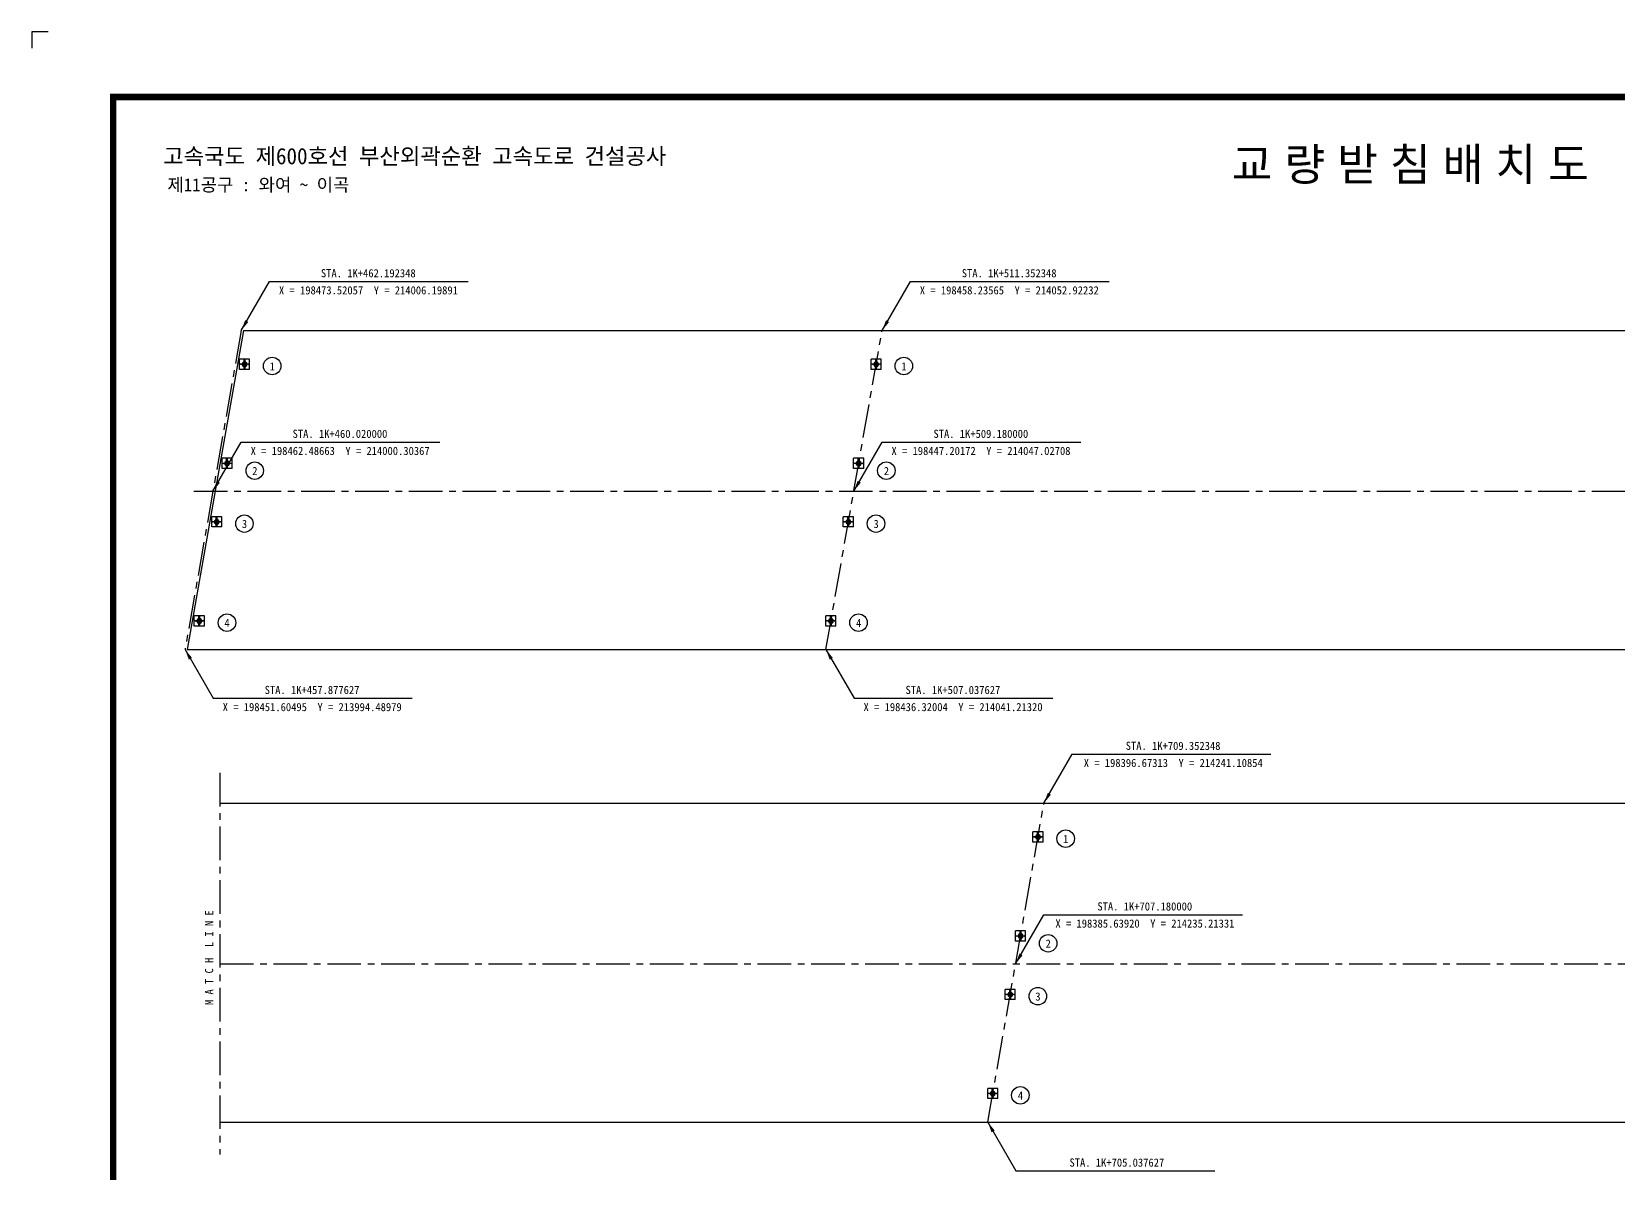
# Model space of a CAD drawing. Header units: feet. Extents: x 523194 to 691394, y 254663 to 373463.
# Drawn here: x 523194 to 620557, y 303406 to 373463 of the extents above; entities that cross this region are included whole.
import ezdxf
from ezdxf.enums import TextEntityAlignment as Align

# ---------------------------------------------------------------- set-up
doc = ezdxf.new("R2010")
doc.units = ezdxf.units.FT
doc.header["$LTSCALE"] = 1650
doc.header["$MEASUREMENT"] = 0
doc.linetypes.add('A-CENTR01', pattern=[2, 1.25, -0.25, 0.25, -0.25])
for name, color, linetype in [('CS-CNTL', 1, 'A-CENTR01'), ('CS-CONC', 4, 'Continuous'), ('CS-DIML', 1, 'Continuous'), ('CS-DIMT', 3, 'Continuous'), ('CS-SYMB', 3, 'Continuous'), ('CX-BORD', 3, 'Continuous'), ('CX-BORD-LIN1', 4, 'Continuous'), ('CX-BORD-LIN2', 3, 'Continuous'), ('CX-BORD-TEX2', 7, 'Continuous'), ('CX-BORD-TEX3', 6, 'Continuous'), ('CX-MISC', 2, 'Continuous')]:
    doc.layers.add(name, color=color, linetype=linetype)
doc.styles.add('A_STANDARD', font='')
doc.styles.get("Standard").update_dxf_attribs({"font": ''})
doc.styles.add('TB_TEXT', font='')
doc.styles.add('TB_WBTXT', font='')
doc.styles.add('TB_WMTXT', font='')
doc.styles.get('A_STANDARD').set_extended_font_data('DotumChe')
doc.styles.get('Standard').set_extended_font_data('DotumChe')
doc.styles.get('TB_TEXT').set_extended_font_data('DotumChe')
doc.styles.get('TB_WBTXT').set_extended_font_data('Dotum')
doc.styles.get('TB_WMTXT').set_extended_font_data('DotumChe')

# ---------------------------------------------------------------- blocks, each defined once
blk = doc.blocks.new('CXBLKA1-KHCA')
at = {"layer": 'CX-BORD-LIN1', "const_width": 2}
blk.add_lwpolyline([(796, 0), (0, 0), (0, 554), (796, 554)], close=True, dxfattribs=at)
at = {"layer": 'CX-MISC'}
blk.add_lwpolyline([(-20, 574), (-25, 574), (-25, 569)], dxfattribs=at)
at = {"layer": 'CX-BORD-LIN1', "style": 'TB_TEXT'}
for tag, height, p in [('TR_RNUM5', 3, (285.11, 32.64)), ('TR_RDAT5', 3.5, (317.5, 33)), ('TR_DGN5', 3.5, (451.12, 33)), ('TR_CHK5', 3.5, (491.12, 33)), ('TR_APP5', 3.5, (531.12, 33)), ('TR_RNUM4', 3, (285.11, 26.64)), ('TR_RDAT4', 3.5, (317.5, 27)), ('TR_DGN4', 3.5, (451.12, 27)), ('TR_CHK4', 3.5, (491.12, 27)), ('TR_APP4', 3.5, (531.12, 27)), ('TR_RNUM3', 3, (285.11, 20.64)), ('TR_RDAT3', 3.5, (317.5, 21)), ('TR_DGN3', 3.5, (451.12, 21)), ('TR_CHK3', 3.5, (491.12, 21)), ('TR_APP3', 3.5, (531.12, 21)), ('TR_RNUM2', 3, (285.11, 14.64)), ('TR_RDAT2', 3.5, (317.5, 15)), ('TR_DGN2', 3.5, (451.12, 15)), ('TR_CHK2', 3.5, (491.12, 15)), ('TR_APP2', 3.5, (531.12, 15)), ('TR_RNUM1', 3, (285.11, 8.64)), ('TR_RDAT1', 3.5, (317.5, 9)), ('TR_DGN1', 3.5, (451.12, 9)), ('TR_CHK1', 3.5, (491.12, 9)), ('TR_APP1', 3.5, (531.12, 9))]:
    blk.add_attdef(tag, text='', height=height, dxfattribs=at).set_placement(p, align=Align.MIDDLE_CENTER)
for tag, p in [('TR_RCON5', (342.3, 33)), ('TR_RCON4', (342.3, 27)), ('TR_RCON3', (342.3, 21)), ('TR_RCON2', (342.3, 15)), ('TR_RCON1', (342.3, 9))]:
    blk.add_attdef(tag, text='', height=3.5, dxfattribs=at).set_placement(p, align=Align.MIDDLE_LEFT)
at = {"layer": 'CX-BORD-LIN2', "style": 'TB_TEXT'}
blk.add_attdef('TD_VERSION', text='', height=3, rotation=90, dxfattribs=at).set_placement((800.5, 48.01), align=Align.MIDDLE_CENTER)
at = {"layer": 'CX-BORD-TEX2', "style": 'TB_WMTXT'}
for tag, height, p in [('TB_CNAME', 5, (15.34, 531.83)), ('TB_CSCOP', 4, (16.63, 523.83))]:
    blk.add_attdef(tag, text='', height=height, dxfattribs=at).set_placement(p, align=Align.BOTTOM_LEFT)
at = {"layer": 'CX-BORD-TEX2', "style": 'TB_WBTXT'}
for tag, height, p in [('TB_MTITIL', 10, (398, 533.33)), ('TB_STITL', 7, (398, 518.33))]:
    blk.add_attdef(tag, text='', height=height, dxfattribs=at).set_placement(p, align=Align.MIDDLE_CENTER)
at = {"layer": 'CX-BORD-TEX3', "style": 'TB_TEXT'}
for tag, height, p in [('TD_LNDST', 4.5, (215, 31.5)), ('TD_DSECT', 4.5, (605.5, 31.5)), ('TD_DDIST', 4.5, (654.5, 31.5)), ('TD_DNAME_TOP', 4.5, (755, 27.96)), ('TD_DCOMP', 4.5, (215, 22.59)), ('TD_CSECT', 4.5, (605.5, 22.5)), ('TD_CDIST', 4.5, (654.5, 22.5)), ('TD_DNAME_MAIN', 4.5, (755, 21.47)), ('TD_CCOMP', 4.5, (215, 13.59)), ('TD_HSCAL', 4.5, (620.88, 13.75)), ('TD_VSCAL', 4.5, (656.86, 13.75)), ('TD_DNAME_BOT', 3, (755, 15.25)), ('TD_CNAME', 5, (65, 7.6)), ('TD_FIELD', 4.5, (180, 5.13)), ('TD_CSTEP', 4.5, (250.74, 5.13)), ('TD_DWGCODE', 4.5, (637, 4.79)), ('TD_DWGNO', 4.5, (755, 5))]:
    blk.add_attdef(tag, text='', height=height, dxfattribs=at).set_placement(p, align=Align.MIDDLE_CENTER)

msp = doc.modelspace()

# ---------------------------------------------------------------- hatches: boundary and pattern name
at = {"layer": 'CX-BORD-TEX2'}
for points in [[(536402, 353082, 0.299849), (536286, 353198), (536286, 353363), (536226, 353363), (536226, 353198, 0.299849), (536110, 353082), (536110, 353022, 0.299849), (536226, 352905), (536226, 352741), (536286, 352741), (536286, 352905, 0.299849), (536402, 353022)], [(575162, 353082, 0.299849), (575046, 353198), (575046, 353363), (574986, 353363), (574986, 353198, 0.299849), (574870, 353082), (574870, 353022, 0.299849), (574986, 352905), (574986, 352741), (575046, 352741), (575046, 352905, 0.299849), (575162, 353022)], [(535330, 347002, 0.299849), (535214, 347118), (535214, 347283), (535154, 347283), (535154, 347118, 0.299849), (535038, 347002), (535038, 346942, 0.299849), (535154, 346825), (535154, 346661), (535214, 346661), (535214, 346825, 0.299849), (535330, 346942)], [(574090, 347002, 0.299849), (573974, 347118), (573974, 347283), (573914, 347283), (573914, 347118, 0.299849), (573798, 347002), (573798, 346942, 0.299849), (573914, 346825), (573914, 346661), (573974, 346661), (573974, 346825, 0.299849), (574090, 346942)], [(534697, 343412, 0.299849), (534581, 343528), (534581, 343693), (534521, 343693), (534521, 343528, 0.299849), (534405, 343412), (534405, 343352, 0.299849), (534521, 343236), (534521, 343071), (534581, 343071), (534581, 343236, 0.299849), (534697, 343352)], [(573457, 343412, 0.299849), (573341, 343528), (573341, 343693), (573281, 343693), (573281, 343528, 0.299849), (573165, 343412), (573165, 343352, 0.299849), (573281, 343236), (573281, 343071), (573341, 343071), (573341, 343236, 0.299849), (573457, 343352)], [(533625, 337332, 0.299849), (533509, 337448), (533509, 337613), (533449, 337613), (533449, 337448, 0.299849), (533333, 337332), (533333, 337272, 0.299849), (533449, 337156), (533449, 336991), (533509, 336991), (533509, 337156, 0.299849), (533625, 337272)], [(572385, 337332, 0.299849), (572269, 337448), (572269, 337613), (572209, 337613), (572209, 337448, 0.299849), (572093, 337332), (572093, 337272, 0.299849), (572209, 337156), (572209, 336991), (572269, 336991), (572269, 337156, 0.299849), (572385, 337272)], [(585093, 324077, 0.299849), (584977, 324193), (584977, 324358), (584917, 324358), (584917, 324193, 0.299849), (584800, 324077), (584800, 324017, 0.299849), (584917, 323901), (584917, 323736), (584977, 323736), (584977, 323901, 0.299849), (585093, 324017)], [(584021, 317997, 0.299849), (583905, 318113), (583905, 318278), (583845, 318278), (583845, 318113, 0.299849), (583728, 317997), (583728, 317937, 0.299849), (583845, 317821), (583845, 317656), (583905, 317656), (583905, 317821, 0.299849), (584021, 317937)], [(583388, 314407, 0.299849), (583272, 314524), (583272, 314688), (583212, 314688), (583212, 314524, 0.299849), (583095, 314407), (583095, 314347, 0.299849), (583212, 314231), (583212, 314066), (583272, 314066), (583272, 314231, 0.299849), (583388, 314347)], [(582316, 308327, 0.299849), (582200, 308444), (582200, 308608), (582140, 308608), (582140, 308444, 0.299849), (582023, 308327), (582023, 308267, 0.299849), (582140, 308151), (582140, 307986), (582200, 307986), (582200, 308151, 0.299849), (582316, 308267)]]:
    msp.add_hatch(color=0, dxfattribs=at).paths.add_polyline_path(points)

# ---------------------------------------------------------------- linework, layer by layer
at = {"layer": 'CS-CNTL'}
for p, q in [((536054, 355130), (532603, 335554)), ((571931, 335554), (575382, 355130)), ((533138, 345274), (683205, 345274)), ((534735, 327987), (534735, 304552)), ((581861, 306549), (585313, 326125)), ((534735, 316269), (636336, 316269))]:
    msp.add_line(p, q, dxfattribs=at)
at = {"layer": 'CS-CONC'}
for p, q in [((536182, 355130), (532731, 335554)), ((536182, 355130), (683205, 355130)), ((532731, 335554), (683205, 335554)), ((534735, 326125), (636336, 326125)), ((534735, 306549), (636336, 306549))]:
    msp.add_line(p, q, dxfattribs=at)
at = {"layer": 'CS-DIML'}
for p, q in [((536054, 355130), (537786, 358130)), ((537786, 358130), (549983, 358130)), ((575382, 355130), (577114, 358130)), ((577114, 358130), (589311, 358130)), ((534317, 345274), (536049, 348274)), ((536049, 348274), (548245, 348274)), ((573645, 345274), (575377, 348274)), ((575377, 348274), (587573, 348274)), ((532603, 335554), (534335, 332554)), ((571931, 335554), (573663, 332554)), ((534335, 332554), (546532, 332554)), ((573663, 332554), (585860, 332554)), ((585313, 326125), (587045, 329125)), ((587045, 329125), (599242, 329125)), ((583575, 316269), (585307, 319269)), ((585307, 319269), (597504, 319269)), ((581861, 306549), (583593, 303549)), ((583593, 303549), (595790, 303549))]:
    msp.add_line(p, q, dxfattribs=at)
for points in [[(536054, 355130), (536289, 355757), (536054, 355130), (536480, 355647)], [(575382, 355130), (575617, 355757), (575382, 355130), (575808, 355647)], [(534317, 345274), (534551, 345901), (534317, 345274), (534742, 345791)], [(573645, 345274), (573879, 345901), (573645, 345274), (574070, 345791)], [(532603, 335554), (532837, 334927), (532603, 335554), (533028, 335037)], [(571931, 335554), (572165, 334927), (571931, 335554), (572356, 335037)], [(585313, 326125), (585548, 326752), (585313, 326125), (585738, 326642)], [(583575, 316269), (583810, 316896), (583575, 316269), (584001, 316786)], [(581861, 306549), (582096, 305923), (581861, 306549), (582287, 306033)]]:
    msp.add_solid(points, dxfattribs=at)
at = {"layer": 'CS-SYMB'}
for centre in [(537951, 352947), (576711, 352947), (536879, 346526), (575639, 346526), (536246, 343277), (575006, 343277), (535174, 337197), (573934, 337197), (586642, 323942), (585570, 317521), (584937, 314272), (583865, 308192)]:
    msp.add_circle(centre, 536, dxfattribs=at)
at = {"layer": 'CX-BORD-TEX2', "color": 0}
for p, q in [((536572, 353052), (535940, 353052)), ((536567, 353363), (535945, 353363)), ((535945, 352741), (535945, 353363)), ((536567, 352741), (535945, 352741)), ((536110, 353022), (536110, 353082)), ((536110, 353082), (536110, 353082)), ((536110, 353022), (536110, 353022)), ((536226, 353198), (536226, 353363)), ((536226, 352741), (536226, 352905)), ((536286, 353198), (536286, 353363)), ((536286, 352741), (536286, 352905)), ((536402, 353022), (536402, 353082)), ((536402, 353082), (536402, 353082)), ((536402, 353022), (536402, 353022)), ((536567, 352741), (536567, 353363)), ((575332, 353052), (574700, 353052)), ((575327, 353363), (574705, 353363)), ((574705, 352741), (574705, 353363)), ((575327, 352741), (574705, 352741)), ((574870, 353022), (574870, 353082)), ((574870, 353082), (574870, 353082)), ((574870, 353022), (574870, 353022)), ((574986, 353198), (574986, 353363)), ((574986, 352741), (574986, 352905)), ((575046, 353198), (575046, 353363)), ((575046, 352741), (575046, 352905)), ((575162, 353022), (575162, 353082)), ((575162, 353082), (575162, 353082)), ((575162, 353022), (575162, 353022)), ((575327, 352741), (575327, 353363)), ((535500, 346972), (534868, 346972)), ((535495, 347283), (534873, 347283)), ((534873, 346661), (534873, 347283)), ((535495, 346661), (534873, 346661)), ((535038, 346942), (535038, 347002)), ((535038, 347002), (535038, 347002)), ((535038, 346942), (535038, 346942)), ((535154, 347118), (535154, 347283)), ((535154, 346661), (535154, 346825)), ((535214, 347118), (535214, 347283)), ((535214, 346661), (535214, 346825)), ((535330, 346942), (535330, 347002)), ((535330, 347002), (535330, 347002)), ((535330, 346942), (535330, 346942)), ((535495, 346661), (535495, 347283)), ((574260, 346972), (573628, 346972)), ((574255, 347283), (573633, 347283)), ((573633, 346661), (573633, 347283)), ((574255, 346661), (573633, 346661)), ((573798, 346942), (573798, 347002)), ((573798, 347002), (573798, 347002)), ((573798, 346942), (573798, 346942)), ((573914, 347118), (573914, 347283)), ((573914, 346661), (573914, 346825)), ((573974, 347118), (573974, 347283)), ((573974, 346661), (573974, 346825)), ((574090, 346942), (574090, 347002)), ((574090, 347002), (574090, 347002)), ((574090, 346942), (574090, 346942)), ((574255, 346661), (574255, 347283)), ((534867, 343382), (534235, 343382)), ((534862, 343693), (534240, 343693)), ((534240, 343071), (534240, 343693)), ((534862, 343071), (534240, 343071)), ((534405, 343352), (534405, 343412)), ((534405, 343412), (534405, 343412)), ((534405, 343352), (534405, 343352)), ((534521, 343528), (534521, 343693)), ((534521, 343071), (534521, 343236)), ((534581, 343528), (534581, 343693)), ((534581, 343071), (534581, 343236)), ((534697, 343352), (534697, 343412)), ((534697, 343412), (534697, 343412)), ((534697, 343352), (534697, 343352)), ((534862, 343071), (534862, 343693)), ((573627, 343382), (572995, 343382)), ((573622, 343693), (573000, 343693)), ((573000, 343071), (573000, 343693)), ((573622, 343071), (573000, 343071)), ((573165, 343352), (573165, 343412)), ((573165, 343412), (573165, 343412)), ((573165, 343352), (573165, 343352)), ((573281, 343528), (573281, 343693)), ((573281, 343071), (573281, 343236)), ((573341, 343528), (573341, 343693)), ((573341, 343071), (573341, 343236)), ((573457, 343352), (573457, 343412)), ((573457, 343412), (573457, 343412)), ((573457, 343352), (573457, 343352)), ((573622, 343071), (573622, 343693)), ((533795, 337302), (533163, 337302)), ((533790, 337613), (533168, 337613)), ((533168, 336991), (533168, 337613)), ((533790, 336991), (533168, 336991)), ((533333, 337272), (533333, 337332)), ((533333, 337332), (533333, 337332)), ((533333, 337272), (533333, 337272)), ((533449, 337448), (533449, 337613)), ((533449, 336991), (533449, 337156)), ((533509, 337448), (533509, 337613)), ((533509, 336991), (533509, 337156)), ((533625, 337272), (533625, 337332)), ((533625, 337332), (533625, 337332)), ((533625, 337272), (533625, 337272)), ((533790, 336991), (533790, 337613)), ((572555, 337302), (571923, 337302)), ((572550, 337613), (571928, 337613)), ((571928, 336991), (571928, 337613)), ((572550, 336991), (571928, 336991)), ((572093, 337272), (572093, 337332)), ((572093, 337332), (572093, 337332)), ((572093, 337272), (572093, 337272)), ((572209, 337448), (572209, 337613)), ((572209, 336991), (572209, 337156)), ((572269, 337448), (572269, 337613)), ((572269, 336991), (572269, 337156)), ((572385, 337272), (572385, 337332)), ((572385, 337332), (572385, 337332)), ((572385, 337272), (572385, 337272)), ((572550, 336991), (572550, 337613)), ((585258, 324358), (584636, 324358)), ((584636, 323736), (584636, 324358)), ((584917, 324193), (584917, 324358)), ((584977, 324193), (584977, 324358)), ((585258, 323736), (585258, 324358)), ((585262, 324047), (584631, 324047)), ((585258, 323736), (584636, 323736)), ((584800, 324017), (584800, 324077)), ((584800, 324077), (584800, 324077)), ((584800, 324017), (584800, 324017)), ((584917, 323736), (584917, 323901)), ((584977, 323736), (584977, 323901)), ((585093, 324017), (585093, 324077)), ((585093, 324077), (585093, 324077)), ((585093, 324017), (585093, 324017)), ((584190, 317967), (583559, 317967)), ((584186, 318278), (583564, 318278)), ((583564, 317656), (583564, 318278)), ((584186, 317656), (583564, 317656)), ((583728, 317937), (583728, 317997)), ((583728, 317997), (583728, 317997)), ((583728, 317937), (583728, 317937)), ((583845, 318113), (583845, 318278)), ((583845, 317656), (583845, 317821)), ((583905, 318113), (583905, 318278)), ((583905, 317656), (583905, 317821)), ((584021, 317937), (584021, 317997)), ((584021, 317997), (584021, 317997)), ((584021, 317937), (584021, 317937)), ((584186, 317656), (584186, 318278)), ((583553, 314688), (582931, 314688)), ((582931, 314066), (582931, 314688)), ((583212, 314524), (583212, 314688)), ((583272, 314524), (583272, 314688)), ((583553, 314066), (583553, 314688)), ((583557, 314377), (582926, 314377)), ((583553, 314066), (582931, 314066)), ((583095, 314347), (583095, 314407)), ((583095, 314407), (583095, 314407)), ((583095, 314347), (583095, 314347)), ((583212, 314066), (583212, 314231)), ((583272, 314066), (583272, 314231)), ((583388, 314347), (583388, 314407)), ((583388, 314407), (583388, 314407)), ((583388, 314347), (583388, 314347)), ((582485, 308297), (581854, 308297)), ((582481, 308608), (581859, 308608)), ((581859, 307986), (581859, 308608)), ((582481, 307986), (581859, 307986)), ((582023, 308267), (582023, 308327)), ((582023, 308327), (582023, 308327)), ((582023, 308267), (582023, 308267)), ((582140, 308444), (582140, 308608)), ((582140, 307986), (582140, 308151)), ((582200, 308444), (582200, 308608)), ((582200, 307986), (582200, 308151)), ((582316, 308267), (582316, 308327)), ((582316, 308327), (582316, 308327)), ((582316, 308267), (582316, 308267)), ((582481, 307986), (582481, 308608))]:
    msp.add_line(p, q, dxfattribs=at)
for centre, start, end in [((536256, 353052), 101.61742, 168.38258), ((536256, 353052), 191.61742, 258.38258), ((536256, 353052), 11.61742, 78.38258), ((536256, 353052), 281.61742, 348.38258), ((575016, 353052), 101.61742, 168.38258), ((575016, 353052), 191.61742, 258.38258), ((575016, 353052), 11.61742, 78.38258), ((575016, 353052), 281.61742, 348.38258), ((535184, 346972), 101.61742, 168.38258), ((535184, 346972), 191.61742, 258.38258), ((535184, 346972), 11.61742, 78.38258), ((535184, 346972), 281.61742, 348.38258), ((573944, 346972), 101.61742, 168.38258), ((573944, 346972), 191.61742, 258.38258), ((573944, 346972), 11.61742, 78.38258), ((573944, 346972), 281.61742, 348.38258), ((534551, 343382), 101.61742, 168.38258), ((534551, 343382), 191.61742, 258.38258), ((534551, 343382), 11.61742, 78.38258), ((534551, 343382), 281.61742, 348.38258), ((573311, 343382), 101.61742, 168.38258), ((573311, 343382), 191.61742, 258.38258), ((573311, 343382), 11.61742, 78.38258), ((573311, 343382), 281.61742, 348.38258), ((533479, 337302), 101.61742, 168.38258), ((533479, 337302), 191.61742, 258.38258), ((533479, 337302), 11.61742, 78.38258), ((533479, 337302), 281.61742, 348.38258), ((572239, 337302), 101.61742, 168.38258), ((572239, 337302), 191.61742, 258.38258), ((572239, 337302), 11.61742, 78.38258), ((572239, 337302), 281.61742, 348.38258), ((584947, 324047), 101.61742, 168.38258), ((584947, 324047), 191.61742, 258.38258), ((584947, 324047), 11.61742, 78.38258), ((584947, 324047), 281.61742, 348.38258), ((583875, 317967), 101.61742, 168.38258), ((583875, 317967), 191.61742, 258.38258), ((583875, 317967), 11.61742, 78.38258), ((583875, 317967), 281.61742, 348.38258), ((583242, 314377), 101.61742, 168.38258), ((583242, 314377), 11.61742, 78.38258), ((583242, 314377), 191.61742, 258.38258), ((583242, 314377), 281.61742, 348.38258), ((582170, 308297), 101.61742, 168.38258), ((582170, 308297), 191.61742, 258.38258), ((582170, 308297), 11.61742, 78.38258), ((582170, 308297), 281.61742, 348.38258)]:
    msp.add_arc(centre, 149, start, end, dxfattribs=at)
for points in [[(536043, 353111), (536043, 352992), (535940, 353052)], [(536468, 353111), (536468, 352992), (536572, 353052)], [(574803, 353111), (574803, 352992), (574700, 353052)], [(575228, 353111), (575228, 352992), (575332, 353052)], [(534971, 347031), (534971, 346912), (534868, 346972)], [(535396, 347031), (535396, 346912), (535500, 346972)], [(573731, 347031), (573731, 346912), (573628, 346972)], [(574156, 347031), (574156, 346912), (574260, 346972)], [(534338, 343442), (534338, 343322), (534235, 343382)], [(534763, 343442), (534763, 343322), (534867, 343382)], [(573098, 343442), (573098, 343322), (572995, 343382)], [(573523, 343442), (573523, 343322), (573627, 343382)], [(533266, 337362), (533266, 337242), (533163, 337302)], [(533691, 337362), (533691, 337242), (533795, 337302)], [(572026, 337362), (572026, 337242), (571923, 337302)], [(572451, 337362), (572451, 337242), (572555, 337302)], [(584734, 324107), (584734, 323987), (584631, 324047)], [(585159, 324107), (585159, 323987), (585262, 324047)], [(583662, 318027), (583662, 317907), (583559, 317967)], [(584087, 318027), (584087, 317907), (584190, 317967)], [(583029, 314437), (583029, 314318), (582926, 314377)], [(583454, 314437), (583454, 314318), (583557, 314377)], [(581957, 308357), (581957, 308238), (581854, 308297)], [(582382, 308357), (582382, 308238), (582485, 308297)]]:
    msp.add_solid(points, dxfattribs=at)

# ---------------------------------------------------------------- block references
at = {"layer": 'CX-BORD'}
ref = msp.add_blockref('CXBLKA1-KHCA', (528194, 258663), dxfattribs=dict(at, xscale=200, yscale=200, zscale=200))
ref.add_attrib('TB_MTITIL', '교 량 받 침 배 치 도', dxfattribs={"layer": 'CX-BORD-TEX2', "height": 2000, "rotation": 0, "style": 'TB_WBTXT'}).set_placement((607794, 365329), align=Align.MIDDLE_CENTER)
ref.add_attrib('TB_CNAME', '고속국도 제600호선 부산외곽순환 고속도로 건설공사', dxfattribs={"layer": 'CX-BORD-TEX2', "height": 1000, "rotation": 0, "style": 'TB_WMTXT'}).set_placement((531262, 365030), align=Align.BOTTOM_LEFT)
ref.add_attrib('TB_CSCOP', '제11공구 : 와여 ~ 이곡', dxfattribs={"layer": 'CX-BORD-TEX2', "height": 800, "rotation": 0, "style": 'TB_WMTXT'}).set_placement((531520, 363430), align=Align.BOTTOM_LEFT)

# ---------------------------------------------------------------- texts
at = {"layer": 'CS-DIMT', "style": 'A_STANDARD'}
for s, p in [('STA. 1K+462.192348', (543849, 358394)), ('STA. 1K+511.352348', (583177, 358394)), ('X = 198473.52057  Y = 214006.19891', (543858, 357344)), ('X = 198458.23565  Y = 214052.92232', (583186, 357344)), ('STA. 1K+460.020000', (542111, 348538)), ('STA. 1K+509.180000', (581439, 348538)), ('X = 198462.48663  Y = 214000.30367', (542120, 347488)), ('X = 198447.20172  Y = 214047.02708', (581448, 347488)), ('STA. 1K+457.877627', (540397, 332818)), ('STA. 1K+507.037627', (579725, 332818)), ('X = 198451.60495  Y = 213994.48979', (540406, 331768)), ('X = 198436.32004  Y = 214041.21320', (579734, 331768)), ('STA. 1K+709.352348', (593238, 329389)), ('X = 198396.67313  Y = 214241.10854', (593247, 328339)), ('STA. 1K+707.180000', (591500, 319533)), ('X = 198385.63920  Y = 214235.21331', (591509, 318483)), ('STA. 1K+705.037627', (589786, 303813))]:
    msp.add_text(s, height=500, dxfattribs=at).set_placement(p, align=Align.CENTER)
at = {"layer": 'CS-DIMT'}
msp.add_text('M A T C H  L I N E', height=500, rotation=450, dxfattribs=at).set_placement((534330, 316638), align=Align.CENTER)
at = {"layer": 'CS-SYMB'}
for s, p in [('1', (537957, 352677)), ('1', (576717, 352677)), ('2', (536885, 346256)), ('2', (575645, 346256)), ('3', (536252, 343007)), ('3', (575012, 343007)), ('4', (535180, 336927)), ('4', (573940, 336927)), ('1', (586648, 323672)), ('2', (585576, 317251)), ('3', (584943, 314002)), ('4', (583871, 307922))]:
    msp.add_text(s, height=500, rotation=360, dxfattribs=at).set_placement(p, align=Align.CENTER)

doc.saveas('drawing.dxf')
